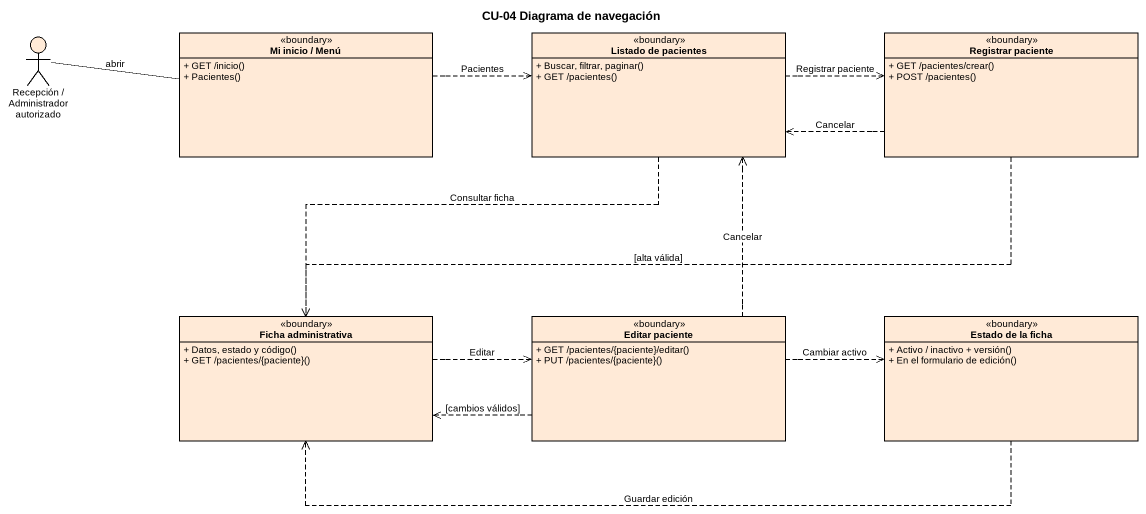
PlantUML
@startuml
title CU-04 Diagrama de navegación
allowmixing
hide circle
hide empty members
skinparam classAttributeIconSize 0
actor "Recepción / Administrador autorizado" as Recepción_Administrador #FFEAD7
class "Mi inicio / Menú" as Mi_inicio_Menú <<boundary>> #FFEAD7 {
  + GET /inicio()
  + Pacientes()
}
class "Listado de pacientes" as Listado_de_pacientes <<boundary>> #FFEAD7 {
  + Buscar, filtrar, paginar()
  + GET /pacientes()
}
class "Registrar paciente" as Registrar_paciente <<boundary>> #FFEAD7 {
  + GET /pacientes/crear()
  + POST /pacientes()
}
class "Ficha administrativa" as Ficha_administrativa <<boundary>> #FFEAD7 {
  + Datos, estado y código()
  + GET /pacientes/{paciente}()
}
class "Editar paciente" as Editar_paciente <<boundary>> #FFEAD7 {
  + GET /pacientes/{paciente}/editar()
  + PUT /pacientes/{paciente}()
}
class "Estado de la ficha" as Estado_de_la_ficha <<boundary>> #FFEAD7 {
  + Activo / inactivo + versión()
  + En el formulario de edición()
}
Recepción_Administrador -right- Mi_inicio_Menú : abrir
Mi_inicio_Menú .right.> Listado_de_pacientes : Pacientes
Listado_de_pacientes .right.> Registrar_paciente : Registrar paciente
Listado_de_pacientes ..> Ficha_administrativa : Consultar ficha
Registrar_paciente .left.> Listado_de_pacientes : Cancelar
Registrar_paciente .left.> Ficha_administrativa : [alta válida]
Ficha_administrativa .right.> Editar_paciente : Editar
Editar_paciente .up.> Listado_de_pacientes : Cancelar
Editar_paciente .left.> Ficha_administrativa : [cambios válidos]
Editar_paciente .right.> Estado_de_la_ficha : Cambiar activo
Estado_de_la_ficha .left.> Ficha_administrativa : Guardar edición
@enduml
